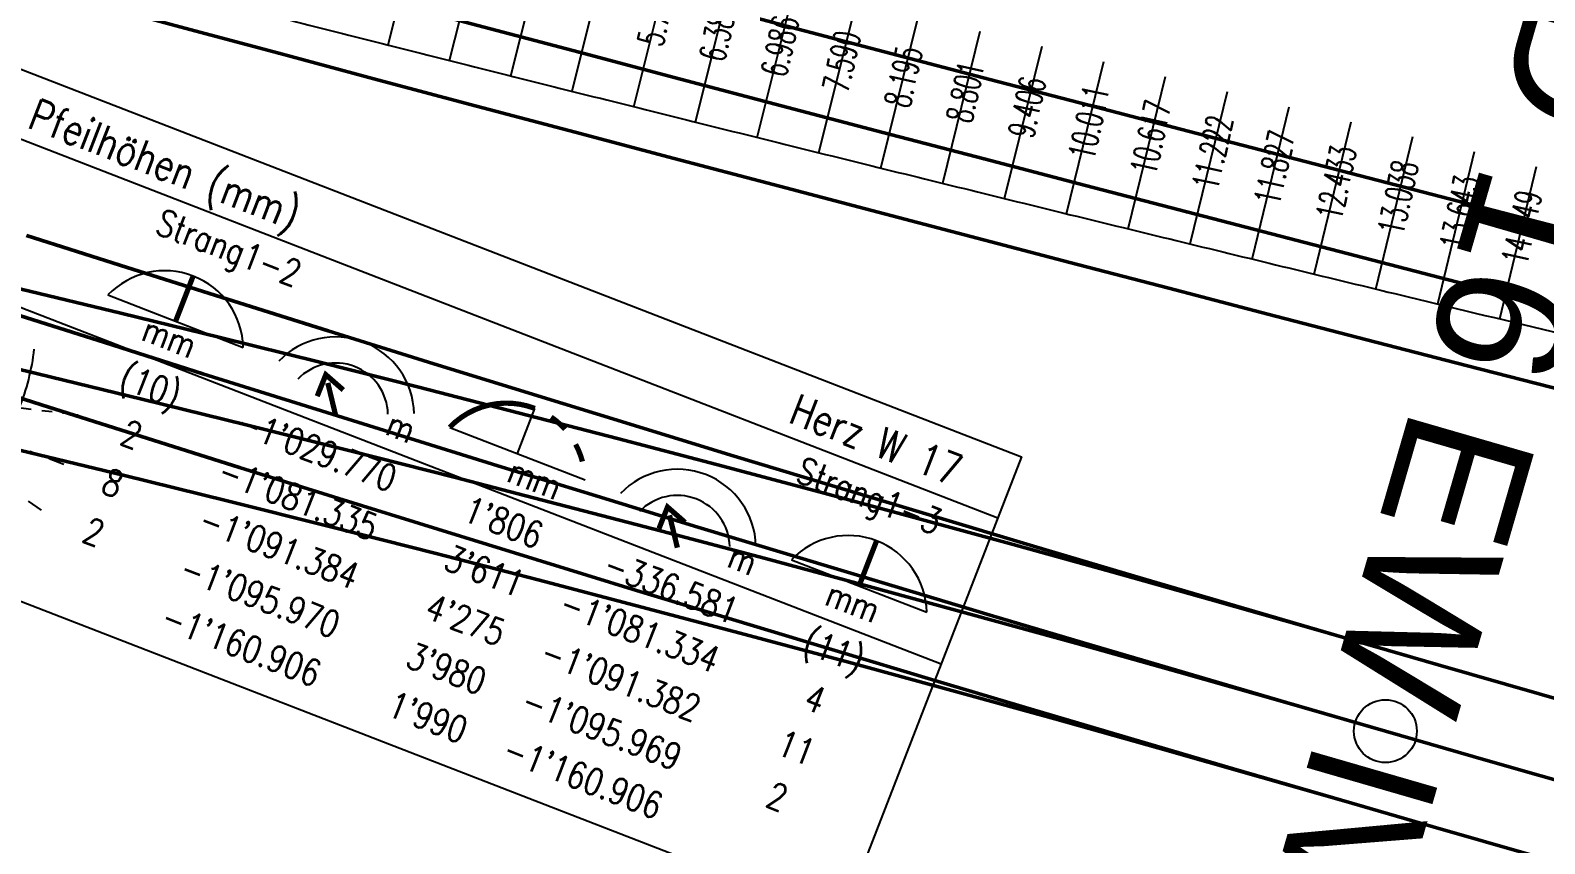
# Model space of a CAD drawing. Header units: millimetres. Extents: x 2688706 to 2690835, y 1254387 to 1255241.
# Drawn here: x 2689306.56 to 2689321.02, y 1254907.91 to 1254915.68 of the extents above; entities that cross this region are included whole.
import ezdxf
from ezdxf.enums import TextEntityAlignment as Align

# ---------------------------------------------------------------- set-up
doc = ezdxf.new("R2010")
doc.units = ezdxf.units.MM
doc.linetypes.add('STRICHLINIE', pattern=[0.75, 0.5, -0.25])
doc.linetypes.add('STRICHPUNKT', pattern=[1, 0.5, -0.25, 0, -0.25])
for name, color, linetype in [('BS-TR-B-Gleisstrang-LinieGeometrie', 7, 'Continuous'), ('BS-TR-B-Weiche-Kurzbezeichnung', 7, 'Continuous'), ('BS-TR-B-Weiche-PunktGeometrie', 7, 'Continuous'), ('BS-TR-N-Gleisstrang-LinieGeometrie', 7, 'Continuous'), ('S-OF-0017-_____', 7, 'STRICHLINIE'), ('T-HZ-0017-_____', 7, 'Continuous'), ('T-MK-0017-_____', 1, 'Continuous')]:
    doc.layers.add(name, color=color, linetype=linetype)
doc.layers.get('S-OF-0017-_____').off()
doc.styles.add('R6', font='simplex.shx', dxfattribs={"width": 0.6})
doc.styles.add('R8', font='simplex.shx', dxfattribs={"width": 0.8})
doc.styles.add('Style-Arial', font='arial.ttf')

# ---------------------------------------------------------------- blocks, each defined once
blk = doc.blocks.new('WeiVlpSchwelleR')
at = {"color": 7}
for p, q in [((-0.4999999999999886, -0.1300000000000048), (-0.4999999999999886, 0.1299999999999719)), ((0.5000000000000153, -0.1300000000000075), (0.5000000000000082, 0.1299999999999692))]:
    blk.add_line(p, q, dxfattribs=at)
at = {"color": 0, "linetype": 'ByBlock', "lineweight": -2}
blk.add_line((0.5000000000000118, -1.201402631621339e-14), (-0.4999999999999868, 4.853087807381139e-15), dxfattribs=at)
at = {"style": 'R6', "width": 0.6}
blk.add_attdef('LAENGE', text='', height=0.25, rotation=90, dxfattribs=at).set_placement((1.229737067022978, 0.007106245459260857, 6e-06), align=Align.MIDDLE)
at = {"style": 'R6', "width": 0.6, "flags": 1}
for tag, p in [('WVP-SKML', (-3, -5.426215032855453e-14, 2e-06)), ('WVP-SKMR', (5, -5.426215032855453e-14, 2e-06))]:
    blk.add_attdef(tag, text='', height=0.25, rotation=180, dxfattribs=at).set_placement(p, align=Align.MIDDLE_CENTER)
for tag, rotation, p in [('VERKLINKS', 180, (-0.8611075787620777, -8.73603956063954e-05, 2e-06)), ('VERKRECHTS', 179.9999999999973, (0.8750000000000082, -5.459328261269093e-14, 2e-06))]:
    blk.add_attdef(tag, text='', height=0.25, rotation=rotation, dxfattribs=at).set_placement(p, align=Align.MIDDLE)
at = {"color": 1, "extrusion": (-1, 1.836970198721029e-16, 1.224646799147353e-16), "style": 'R6', "width": 0.6, "flags": 8}
blk.add_attdef('WVP-ANL', text='', height=0.25, rotation=270, dxfattribs=at).set_placement((1.829950611378862e-14, -6.12323399573665e-17, 0.4999999999999904), align=Align.MIDDLE)
at = {"style": 'R6', "width": 0.6, "flags": 1}
blk.add_attdef('VERSCHIEBUNG', text='', height=0.25, rotation=179.9999999999999, dxfattribs=at).set_placement((1.75503510535756, -5.395683899678261e-14, 2.000000000057511e-06), align=Align.MIDDLE_LEFT)
at = {"color": 1, "extrusion": (1, -1.83697019872103e-16, 3.374459510989179e-32), "style": 'R6', "width": 0.6, "flags": 8}
blk.add_attdef('WVP-ANR', text='', height=0.25, rotation=270, dxfattribs=at).set_placement((-1.90594986648479e-14, -7.137320858570557e-15, 0.5000000000000118), align=Align.MIDDLE)
at = {"style": 'R6', "width": 0.6}
blk.add_attdef('BEZEICHNUNG', text='', height=0.25, rotation=180, dxfattribs=at).set_placement((3.371428571428583, -5.426215032855453e-14, 2.000000000057511e-06), align=Align.MIDDLE_LEFT)
blk = doc.blocks.new('WeiVlpHzPfHoe')
at = {"color": 0, "flags": 128}
blk.add_lwpolyline([(0, 4.75), (10.5, 4.75), (10.5, 0), (0, 0)], close=True, dxfattribs=at)
for points in [[(0, 4.125), (10.5, 4.125)], [(6, 3.037012574273818), (6, 3.5)], [(1.807090350616535, 3.037012574273817), (3.192909649383465, 3.037012574273818)], [(5.307090350616535, 3.037012574273817), (6.692909649383465, 3.037012574273818)], [(8.807090350616535, 3.037012574273817), (10.19290964938346, 3.037012574273818)], [(0, 2.625), (10.5, 2.625)]]:
    blk.add_lwpolyline(points, dxfattribs=at)
at = {"color": 6, "const_width": 0.05, "flags": 128}
for points in [[(2.5, 3.037012574273818), (2.5, 3.5)], [(9.5, 3.037012574273818), (9.5, 3.5)], [(4.020129247741982, 2.856765502952209), (4.022004965575411, 3.078661321541994), (4.230503801395625, 3.002704043506002)], [(7.520129247741982, 2.856765502952209), (7.522004965575411, 3.078661321541994), (7.730503801395626, 3.002704043506002)], [(4.068317765962656, 3.011900103614604), (4.25, 2.75)], [(7.568317765962657, 3.011900103614604), (7.75, 2.75)]]:
    blk.add_lwpolyline(points, dxfattribs=at)
for points in [[(6, 3.5, 0.3033466836073422), (5.307090350616535, 3.037012574273817)], [(6.34049287480466, 3.418254893141276, 0.05897308597087272), (6.175084022891929, 3.479277440298257)], [(6.60676274578121, 3.190838939219355, 0.05897308597087263), (6.487086036247637, 3.320304474200023)]]:
    blk.add_lwpolyline(points, format="xyb", dxfattribs=at)
at = {"color": 6, "flags": 128}
for points in [[(0.8502239918037731, 2.18028771003253, -0.0692758960789221), (1.202879824827046, 1.672423928417298, -0.1647218035189029), (0.7623133654820696, 0.5518360280462504)], [(1.334838188259141, 2.298112538061559, -0.07095954338903301), (1.404518120160539, 1.715677878177598, -0.1353259088249071), (1.634500919049627, 0.4381247944243519)], [(1.400326773192603, 0.2165394458188814, 0.08570773043809636), (1.421709867840611, 0.9792598706746427), (1.34799545871255, 1.038001135321863), (1.254665049319663, 0.9866948460528544, -0.1007783980448205), (0.797833684721013, 0.2950893311715674)]]:
    blk.add_lwpolyline(points, format="xyb", dxfattribs=at)
at = {"color": 0, "linetype": 'STRICHPUNKT', "ltscale": 0.3, "flags": 128}
for points in [[(0.5, 1.5), (2, 1.875)], [(0.5, 1.375), (2, 1.375)], [(0.5, 1.25), (2, 0.875)]]:
    blk.add_lwpolyline(points, dxfattribs=at)
at = {"color": 0, "flags": 128}
for points in [[(1.399352909082856, 1.608919446568276, -0.01286702574680979), (1.388702611358578, 1.5025680794706, -0.01286702574680979)], [(1.24780686834943, 1.578305293962687, -0.01163091488347914), (1.288308337173645, 1.482199167132274, -0.01163091488347914)], [(1.32429659157228, 1.384313508649521, -0.01163091488347909), (1.355693757806499, 1.28486012990489)], [(1.372595429920927, 1.39690540473967, -0.01286702574680956), (1.351074018015307, 1.292211226512088)], [(1.324195366249726, 1.188762784259803, -0.01286702574680952), (1.292030651678614, 1.086834018635379)], [(1.382431896634341, 1.184054234624475, -0.01163091488347934), (1.404453150322087, 1.082113953198129)]]:
    blk.add_lwpolyline(points, format="xyb", dxfattribs=at)
at = {"color": 0}
for centre, radius in [((2.5, 2.75), 0.75), ((4.25, 2.75), 0.75), ((7.75, 2.75), 0.75), ((9.5, 2.75), 0.75), ((4.25, 2.75), 0.5), ((7.75, 2.75), 0.5)]:
    blk.add_arc(centre, radius, 22.5, 157.5, dxfattribs=at)
at = {"color": 0, "style": 'R8', "width": 0.8}
for p in [(2.5, 2.75), (9.5, 2.75)]:
    blk.add_text('mm', height=0.25, dxfattribs=at).set_placement(p, align=Align.CENTER)
for s, p in [('m', (5, 2.75)), ('mm', (6.5, 2.75)), ('m', (8.5, 2.75))]:
    blk.add_text(s, height=0.25, dxfattribs=at).set_placement(p, align=Align.RIGHT)
for tag, p, height in [('WVP_HZPH_T1', (0.5, 4.25), 0.3), ('WVP_HZPH_S1', (2, 3.75), 0.25)]:
    blk.add_attdef(tag, p, '', height=height, dxfattribs=at)
for tag, height, p in [('WVP_HZPH_T2', 0.3, (10, 4.25)), ('WVP_HZPH_S2', 0.25, (10, 3.75)), ('WVP_HZPH_B1', 0.25, (5, 2.25)), ('WVP_HZPH_C1', 0.25, (6.5, 2.25)), ('WVP_HZPH_D1', 0.25, (8.5, 2.25)), ('WVP_HZPH_B2', 0.25, (5, 1.75)), ('WVP_HZPH_C2', 0.25, (6.5, 1.75)), ('WVP_HZPH_D2', 0.25, (8.5, 1.75)), ('WVP_HZPH_B3', 0.25, (5, 1.25)), ('WVP_HZPH_C3', 0.25, (6.5, 1.25)), ('WVP_HZPH_D3', 0.25, (8.5, 1.25)), ('WVP_HZPH_B4', 0.25, (5, 0.75)), ('WVP_HZPH_C4', 0.25, (6.5, 0.75)), ('WVP_HZPH_D4', 0.25, (8.5, 0.75)), ('WVP_HZPH_B5', 0.25, (5, 0.25)), ('WVP_HZPH_C5', 0.25, (6.5, 0.25)), ('WVP_HZPH_D5', 0.25, (8.5, 0.25))]:
    blk.add_attdef(tag, text='', height=height, dxfattribs=at).set_placement(p, align=Align.RIGHT)
for tag, p in [('WVP_HZPH_A1', (2.5, 2.25)), ('WVP_HZPH_E1', (9.5, 2.25)), ('WVP_HZPH_A2', (2.5, 1.75)), ('WVP_HZPH_E2', (9.5, 1.75)), ('WVP_HZPH_A3', (2.5, 1.25)), ('WVP_HZPH_E3', (9.5, 1.25)), ('WVP_HZPH_A4', (2.5, 0.75)), ('WVP_HZPH_E4', (9.5, 0.75)), ('WVP_HZPH_A5', (2.5, 0.25)), ('WVP_HZPH_E5', (9.5, 0.25))]:
    blk.add_attdef(tag, text='', height=0.25, dxfattribs=at).set_placement(p, align=Align.CENTER)
blk = doc.blocks.new('Weiche-17')
at = {"layer": 'T-MK-0017-_____'}
for p, q in [((466.781073273015, 15.63207308689798), (466.5810836315416, 17.1186813551729)), ((465.5753046481759, 15.47059371964217), (465.3770915923696, 16.95743990688144)), ((466.1782333659609, 15.55115662500081), (465.9791257683522, 17.03788328601638)), ((464.369225870232, 15.31055798930091), (464.1728249742741, 16.79764463373927)), ((464.9722896385629, 15.39039212408362), (464.7749826260502, 16.87735881598137)), ((463.1628664483173, 15.15198678954148), (462.9683041645765, 16.63931510492634)), ((463.7661060322301, 15.23109039986563), (463.5706136228018, 16.71829674662989)), ((462.5595775115808, 15.07326045610167), (462.3659454296239, 16.56071015838979)), ((461.3527997078132, 14.91693514282785), (461.1610442844598, 16.40462793961574)), ((461.9562394579754, 14.99491143033709), (461.7635376535349, 16.48248193776367)), ((460.1457195141017, 14.76213620494133), (459.9558727682157, 16.25007377522998)), ((460.7492844343707, 14.83934210762754), (460.5584833104994, 16.32715759723954)), ((458.9403380569726, 14.60913297574786), (458.7524268338906, 16.09731622126565)), ((459.5430831900991, 14.68544190643852), (459.3541951739921, 16.17350148769565)), ((457.7346981739655, 14.45770210998525), (457.5487407793987, 15.94613076041023)), ((458.3375429650226, 14.53321969936103), (458.1506086159277, 16.02152596795243)), ((456.5366997753465, 14.30883893568158), (456.3527265515597, 15.79751413629771)), ((457.1357310537891, 14.38307145260828), (456.9507634973851, 15.87162343459545)), ((455.9376190462776, 14.23500656351202), (455.7546402371912, 15.72380431855644))]:
    blk.add_line(p, q, dxfattribs=at)
at = {"layer": 'T-MK-0017-_____', "flags": 128}
blk.add_lwpolyline([(452.5715991284577, 13.82784695311034, 0.0002634132033127872), (453.4845856923642, 13.93698096834123, 0.0005904415350527465), (455.5543150529783, 14.18798020643271, 0.0005766940764613394), (457.6231220995938, 14.44376919399258, 0.0005629466180865778), (459.6910316128501, 14.70423396739818, 0.0005491991599312608), (461.7580476113791, 14.96925810075925, 0.0005354517020492721), (463.8241748656495, 15.23872529244863, 0.0005217042441527306), (465.8894188859516, 15.51251936685912, 0.0003677085205580171), (467.3838650660138, 15.71334720108457, 0.0003677085205580171)], format="xyb", dxfattribs=at)
at = {"layer": 'S-OF-0017-_____'}
ref = blk.add_blockref('WeiVlpSchwelleR', (465.9216732308282, 21.7698054739802), dxfattribs=dict(at, xscale=3.8, rotation=279.1556747253679))
ref.add_attrib('WVP-SKML', '14.214', dxfattribs={"layer": 'T-MK-0017-_____', "height": 0.25, "rotation": 99.15567472536786, "style": 'R6', "width": 0.6}).set_placement((464.2538574986335, 30.29459424168197), align=Align.MIDDLE_CENTER)
ref.add_attrib('WVP-SKMR', '14.249', dxfattribs={"layer": 'T-MK-0017-_____', "height": 0.25, "rotation": 99.15567472536786, "style": 'R6', "width": 0.6}).set_placement((466.661079488131, 16.52403804786293), align=Align.MIDDLE_CENTER)
ref = blk.add_blockref('WeiVlpSchwelleR', (464.7291593317229, 21.57108326913308), dxfattribs=dict(at, xscale=3.600000000000001, rotation=279.0963419099043))
ref.add_attrib('WVP-SKML', '13.005', dxfattribs={"layer": 'T-MK-0017-_____', "height": 0.25, "rotation": 99.09634190990423, "style": 'R6', "width": 0.6}).set_placement((463.095042688156, 30.06309679753898), align=Align.MIDDLE_CENTER)
ref.add_attrib('WVP-SKMR', '13.038', dxfattribs={"layer": 'T-MK-0017-_____', "height": 0.25, "rotation": 99.09634190990423, "style": 'R6', "width": 0.6}).set_placement((465.4563768146921, 16.36270143198573), align=Align.MIDDLE_CENTER)
ref = blk.add_blockref('WeiVlpSchwelleR', (465.3254817161095, 21.67008738045106), dxfattribs=dict(at, xscale=3.8, rotation=279.1258869163523))
ref.add_attrib('WVP-SKML', '13.609', dxfattribs={"layer": 'T-MK-0017-_____', "height": 0.25, "rotation": 99.12588691635226, "style": 'R6', "width": 0.6}).set_placement((463.6745397494194, 30.17831906911267), align=Align.MIDDLE_CENTER)
ref.add_attrib('WVP-SKMR', '13.643', dxfattribs={"layer": 'T-MK-0017-_____', "height": 0.25, "rotation": 99.12588691635226, "style": 'R6', "width": 0.6}).set_placement((466.0587688073957, 16.44319262161016), align=Align.MIDDLE_CENTER)
ref = blk.add_blockref('WeiVlpSchwelleR', (464.1327060291939, 21.47280021935498), dxfattribs=dict(at, xscale=3.600000000000001, rotation=279.0670465188881))
ref.add_attrib('WVP-SKML', '12.401', dxfattribs={"layer": 'T-MK-0017-_____', "height": 0.25, "rotation": 99.06704651888806, "style": 'R6', "width": 0.6}).set_placement((462.5154229900685, 29.94894515293848), align=Align.MIDDLE_CENTER)
ref.add_attrib('WVP-SKMR', '12.433', dxfattribs={"layer": 'T-MK-0017-_____', "height": 0.25, "rotation": 99.06704651888806, "style": 'R6', "width": 0.6}).set_placement((464.8539054310553, 16.28257213922227), align=Align.MIDDLE_CENTER)
ref = blk.add_blockref('WeiVlpSchwelleR', (463.5361225714722, 21.37524029143091), dxfattribs=dict(at, xscale=3.6, rotation=279.0379998527581))
ref.add_attrib('WVP-SKML', '11.797', dxfattribs={"layer": 'T-MK-0017-_____', "height": 0.25, "rotation": 99.0379998527581, "style": 'R6', "width": 0.6}).set_placement((461.9355962305801, 29.83584996578468), align=Align.MIDDLE_CENTER)
ref.add_attrib('WVP-SKMR', '11.827', dxfattribs={"layer": 'T-MK-0017-_____', "height": 0.25, "rotation": 99.0379998527581, "style": 'R6', "width": 0.6}).set_placement((464.2513853326573, 16.20280997596392), align=Align.MIDDLE_CENTER)
ref = blk.add_blockref('WeiVlpSchwelleR', (462.3435512132662, 21.18248231704874), dxfattribs=dict(at, xscale=3.6, rotation=278.9316806571778))
ref.add_attrib('WVP-SKML', '10.590', dxfattribs={"layer": 'T-MK-0017-_____', "height": 0.25, "rotation": 98.93168065717784, "style": 'R6', "width": 0.6}).set_placement((460.7773512215517, 29.61321908745535), align=Align.MIDDLE_CENTER)
ref.add_attrib('WVP-SKMR', '10.617', dxfattribs={"layer": 'T-MK-0017-_____', "height": 0.25, "rotation": 98.93168065717784, "style": 'R6', "width": 0.6}).set_placement((463.0461290780729, 16.0443837787724), align=Align.MIDDLE_CENTER)
ref = blk.add_blockref('WeiVlpSchwelleR', (462.9399010634329, 21.27849809455023), dxfattribs=dict(at, xscale=3.6, rotation=278.9850833759533))
ref.add_attrib('WVP-SKML', '11.193', dxfattribs={"layer": 'T-MK-0017-_____', "height": 0.25, "rotation": 98.98508337595328, "style": 'R6', "width": 0.6}).set_placement((461.3565244249, 29.72399615578314), align=Align.MIDDLE_CENTER)
ref.add_attrib('WVP-SKMR', '11.222', dxfattribs={"layer": 'T-MK-0017-_____', "height": 0.25, "rotation": 98.98508337595328, "style": 'R6', "width": 0.6}).set_placement((463.6488105865731, 16.12341420792419), align=Align.MIDDLE_CENTER)
ref = blk.add_blockref('WeiVlpSchwelleR', (461.1504685088876, 20.99264532694605), dxfattribs=dict(at, xscale=3.4, rotation=278.8233739479982))
ref.add_attrib('WVP-SKML', '9.384', dxfattribs={"layer": 'T-MK-0017-_____', "height": 0.25, "rotation": 98.82337394799818, "style": 'R6', "width": 0.6}).set_placement((459.6184275098108, 29.39485974117439), align=Align.MIDDLE_CENTER)
ref.add_attrib('WVP-SKMR', '9.406', dxfattribs={"layer": 'T-MK-0017-_____', "height": 0.25, "rotation": 98.82337394799818, "style": 'R6', "width": 0.6}).set_placement((461.8406183753111, 15.88745373479304), align=Align.MIDDLE_CENTER)
ref = blk.add_blockref('WeiVlpSchwelleR', (461.7470733253991, 21.08719798182398), dxfattribs=dict(at, xscale=3.600000000000001, rotation=278.8777828293575))
ref.add_attrib('WVP-SKML', '9.987', dxfattribs={"layer": 'T-MK-0017-_____', "height": 0.25, "rotation": 98.87778282935751, "style": 'R6', "width": 0.6}).set_placement((460.1979895507747, 29.50350769042837), align=Align.MIDDLE_CENTER)
ref.add_attrib('WVP-SKMR', '10.011', dxfattribs={"layer": 'T-MK-0017-_____', "height": 0.25, "rotation": 98.87778282935751, "style": 'R6', "width": 0.6}).set_placement((462.4433982624067, 15.96573027747454), align=Align.MIDDLE_CENTER)
ref = blk.add_blockref('WeiVlpSchwelleR', (460.5537376309057, 20.89882622793505), dxfattribs=dict(at, xscale=3.4, rotation=278.7684403311048))
ref.add_attrib('WVP-SKML', '8.780', dxfattribs={"layer": 'T-MK-0017-_____', "height": 0.25, "rotation": 98.76844033110481, "style": 'R6', "width": 0.6}).set_placement((459.0387246234873, 29.28728744886792), align=Align.MIDDLE_CENTER)
ref.add_attrib('WVP-SKMR', '8.801', dxfattribs={"layer": 'T-MK-0017-_____', "height": 0.25, "rotation": 98.76844033110481, "style": 'R6', "width": 0.6}).set_placement((461.2377464538012, 15.80955082090058), align=Align.MIDDLE_CENTER)
ref = blk.add_blockref('WeiVlpSchwelleR', (459.9568807150685, 20.80574789451063), dxfattribs=dict(at, xscale=3.4, rotation=278.7129759768049))
ref.add_attrib('WVP-SKML', '8.177', dxfattribs={"layer": 'T-MK-0017-_____', "height": 0.25, "rotation": 98.71297597680487, "style": 'R6', "width": 0.6}).set_placement((458.4588818381183, 29.18079797539318), align=Align.MIDDLE_CENTER)
ref.add_attrib('WVP-SKMR', '8.195', dxfattribs={"layer": 'T-MK-0017-_____', "height": 0.25, "rotation": 98.71297597680487, "style": 'R6', "width": 0.6}).set_placement((460.6348037600479, 15.73203140139474), align=Align.MIDDLE_CENTER)
ref = blk.add_blockref('WeiVlpSchwelleR', (458.7632888944765, 20.6218800292082), dxfattribs=dict(at, xscale=3.4, rotation=278.6271329868071))
ref.add_attrib('WVP-SKML', '6.971', dxfattribs={"layer": 'T-MK-0017-_____', "height": 0.25, "rotation": 98.62713298680701, "style": 'R6', "width": 0.6}).set_placement((457.2986234976333, 28.97104254440051), align=Align.MIDDLE_CENTER)
ref.add_attrib('WVP-SKMR', '6.986', dxfattribs={"layer": 'T-MK-0017-_____', "height": 0.25, "rotation": 98.62713298680701, "style": 'R6', "width": 0.6}).set_placement((459.4297503804349, 15.5782776551928), align=Align.MIDDLE_CENTER)
ref = blk.add_blockref('WeiVlpSchwelleR', (459.3598987576391, 20.71341138081402), dxfattribs=dict(at, xscale=3.4, rotation=278.6569663322117))
ref.add_attrib('WVP-SKML', '7.574', dxfattribs={"layer": 'T-MK-0017-_____', "height": 0.25, "rotation": 98.65696633221171, "style": 'R6', "width": 0.6}).set_placement((457.8788429199554, 29.07538205097227), align=Align.MIDDLE_CENTER)
ref.add_attrib('WVP-SKMR', '7.590', dxfattribs={"layer": 'T-MK-0017-_____', "height": 0.25, "rotation": 98.65696633221171, "style": 'R6', "width": 0.6}).set_placement((460.03181146657, 15.65489874711452), align=Align.MIDDLE_CENTER)
ref = blk.add_blockref('WeiVlpSchwelleR', (458.1665554044762, 20.53109658018514), dxfattribs=dict(at, xscale=3.4, rotation=278.5974986696834))
ref.add_attrib('WVP-SKML', '6.367', dxfattribs={"layer": 'T-MK-0017-_____', "height": 0.25, "rotation": 98.59749866968335, "style": 'R6', "width": 0.6}).set_placement((456.7183132154492, 28.86780112903499), align=Align.MIDDLE_CENTER)
ref.add_attrib('WVP-SKMR', '6.381', dxfattribs={"layer": 'T-MK-0017-_____', "height": 0.25, "rotation": 98.59749866968335, "style": 'R6', "width": 0.6}).set_placement((458.8275913231234, 15.50204292305853), align=Align.MIDDLE_CENTER)
ref = blk.add_blockref('WeiVlpSchwelleR', (457.5696989467128, 20.44106443795931), dxfattribs=dict(at, xscale=3.2, rotation=278.5680571780526))
ref.add_attrib('WVP-SKML', '5.764', dxfattribs={"layer": 'T-MK-0017-_____', "height": 0.25, "rotation": 98.56805717805264, "style": 'R6', "width": 0.6}).set_placement((456.1378111892148, 28.76564335403591), align=Align.MIDDLE_CENTER)
ref.add_attrib('WVP-SKMR', '5.777', dxfattribs={"layer": 'T-MK-0017-_____', "height": 0.25, "rotation": 98.56805717805264, "style": 'R6', "width": 0.6}).set_placement((458.2253823555657, 15.42620346051587), align=Align.MIDDLE_CENTER)
at = {"layer": 'T-HZ-0017-_____'}
blk.add_blockref('WeiVlpHzPfHoe', (452.5, 8), dxfattribs=at).add_auto_attribs({'WVP_HZPH_T1': 'Pfeilhöhen (mm)', 'WVP_HZPH_T2': 'Herz W 17', 'WVP_HZPH_S1': 'Strang1-2', 'WVP_HZPH_S2': 'Strang1-3', 'WVP_HZPH_A1': '(10)', 'WVP_HZPH_A2': '2', 'WVP_HZPH_A3': '8', 'WVP_HZPH_A4': '2', 'WVP_HZPH_B1': "-1'029.770", 'WVP_HZPH_B2': "-1'081.335", 'WVP_HZPH_B3': "-1'091.384", 'WVP_HZPH_B4': "-1'095.970", 'WVP_HZPH_B5': "-1'160.906", 'WVP_HZPH_C1': "1'806", 'WVP_HZPH_C2': "3'611", 'WVP_HZPH_C3': "4'275", 'WVP_HZPH_C4': "3'980", 'WVP_HZPH_C5': "1'990", 'WVP_HZPH_D1': '-336.581', 'WVP_HZPH_D2': "-1'081.334", 'WVP_HZPH_D3': "-1'091.382", 'WVP_HZPH_D4': "-1'095.969", 'WVP_HZPH_D5': "-1'160.906", 'WVP_HZPH_E1': '(11)', 'WVP_HZPH_E2': '4', 'WVP_HZPH_E3': '11', 'WVP_HZPH_E4': '2'})

msp = doc.modelspace()

# ---------------------------------------------------------------- linework, layer by layer
at = {"layer": 'BS-TR-B-Gleisstrang-LinieGeometrie', "lineweight": 50}
for points in [[(2689306.00610578, 1254917.02290461, 454.754841143532), (2689306.97150207, 1254916.76214205, 454.758362080943), (2689307.93712255, 1254916.50221089, 454.761740160493), (2689308.90296326, 1254916.24309926, 454.764975382387), (2689309.86902028, 1254915.98479526, 454.768067746826), (2689310.83528971, 1254915.727287, 454.7710172539969), (2689311.80176769, 1254915.47056257, 454.773823904082), (2689312.76845039, 1254915.21461006, 454.776487697252), (2689313.73533399, 1254914.95941754, 454.779008633671), (2689314.70241473, 1254914.70497309, 454.781386713491), (2689315.66968884, 1254914.45126476, 454.78362193686), (2689316.63715261, 1254914.1982806, 454.785714303915), (2689317.60480235, 1254913.94600868, 454.787663814783), (2689318.57263437, 1254913.69443701, 454.789470469583), (2689319.54064505, 1254913.44355364, 454.791134268427), (2689320.50883076, 1254913.19334659, 454.792655211415), (2689321.47718791, 1254912.94380388, 454.794033298642)], [(2689306.33492572, 1254912.99559966, 455.048830917311), (2689307.2716878, 1254912.6972477, 455.0557154385), (2689308.2090347, 1254912.40073822, 455.062394298753), (2689309.1469628, 1254912.10607238, 455.068867498948), (2689310.08546848, 1254911.81325131, 455.075135039935), (2689311.0245481, 1254911.52227614, 455.081196922537), (2689311.96419804, 1254911.23314801, 455.087053147547), (2689312.90441466, 1254910.94586802, 455.092703715737), (2689313.84519433, 1254910.66043729, 455.098148627847), (2689314.78653341, 1254910.37685692, 455.103387884592), (2689315.72842825, 1254910.095128, 455.108421486661), (2689316.67087523, 1254909.81525164, 455.113249434714), (2689317.61387069, 1254909.5372289, 455.117871729383), (2689318.557411, 1254909.26106086, 455.122288371278), (2689319.50149249, 1254908.9867486, 455.126499360976)], [(2689319.50149, 1254908.98674, 455.1265), (2689318.51713957, 1254909.26998417, 455.122225443584), (2689317.53180713, 1254909.54979309, 455.117962048873), (2689316.54550468, 1254909.82616334, 455.113709815891), (2689315.55824422, 1254910.09909158, 455.109468744617), (2689314.57003776, 1254910.36857447, 455.105238835051), (2689313.58089732, 1254910.63460874, 455.101020087202), (2689312.59083494, 1254910.89719115, 455.096812501062), (2689311.59986267, 1254911.1563185, 455.09261607664), (2689310.60799255, 1254911.41198765, 455.088464055595), (2689309.61523667, 1254911.66419548, 455.084513422552), (2689308.62160709, 1254911.91293893, 455.08079782449), (2689307.62711591, 1254912.15821496, 455.077317260822), (2689306.63177523, 1254912.4000206, 455.074071730998), (2689305.63559716, 1254912.6383529, 455.071061234506)], [(2689319.50149249, 1254908.9867486, 455.126499360976), (2689320.48335284, 1254908.70359291, 455.130658349353), (2689321.46578983, 1254908.42244448, 455.134595156489), (2689322.44879937, 1254908.1433045, 455.138309782941), (2689323.43237734, 1254907.86617412, 455.141802229236), (2689324.41651965, 1254907.5910545, 455.145072495869), (2689325.40122218, 1254907.3179468, 455.148120583304), (2689326.38648081, 1254907.04685215, 455.1509464919731), (2689327.37229144, 1254906.77777169, 455.153550222278), (2689328.35864993, 1254906.51070653, 455.155931774587), (2689329.34555219, 1254906.24565781, 455.1580911492389), (2689330.33299407, 1254905.98262661, 455.160028346539), (2689331.32097146, 1254905.72161404, 455.161743366762), (2689332.30948023, 1254905.4626212, 455.163236210151), (2689333.29851625, 1254905.20564916, 455.164506876918), (2689334.2880754, 1254904.950699, 455.165555367243), (2689335.27815353, 1254904.69777177, 455.166381681275), (2689336.26874651, 1254904.44686855, 455.166985819132), (2689337.2598502, 1254904.19799037, 455.167367780898)]]:
    msp.add_polyline3d(points, dxfattribs=at)
at = {"layer": 'BS-TR-B-Weiche-PunktGeometrie', "lineweight": 25}
msp.add_circle((2689319.50149, 1254908.98674, 455.126499360976), 0.3, dxfattribs=at)
at = {"layer": 'BS-TR-N-Gleisstrang-LinieGeometrie', "color": 1, "lineweight": 50, "true_color": 0xff0000}
for points in [[(2689306.22896511, 1254917.73774685, 454.711135931045), (2689307.18943953, 1254917.47844699, 454.715266781372), (2689308.15015667, 1254917.22004784, 454.719256517879), (2689309.11111567, 1254916.96254963, 454.723105140805), (2689309.11111567, 1254916.96254963, 454.723105140805), (2689310.05542402, 1254916.71034902, 454.726748820968), (2689310.99991232, 1254916.45882316, 454.730256296022), (2689311.94458008, 1254916.20797218, 454.733627566174), (2689312.88942684, 1254915.95779621, 454.736862631618), (2689313.8344521, 1254915.70829538, 454.739961492543), (2689314.77965538, 1254915.45946981, 454.7429241491299), (2689315.7250362, 1254915.21131963, 454.74575060155), (2689316.67059407, 1254914.96384496, 454.748440849971), (2689317.61632852, 1254914.71704595, 454.750994894547), (2689318.56223906, 1254914.4709227, 454.753412735427), (2689319.50832521, 1254914.22547535, 454.755694372753), (2689320.45458649, 1254913.98070401, 454.757839806657), (2689321.4010224, 1254913.73660883, 454.759849037264)], [(2689306.04798576, 1254916.2357154, 454.799331631215), (2689307.0452332, 1254915.9668021, 454.802275708507), (2689307.0452332, 1254915.9668021, 454.802275708507), (2689307.98874497, 1254915.71325407, 454.804921824878), (2689308.9324433, 1254915.46040128, 454.807433123296), (2689309.87632768, 1254915.20824387, 454.809809603907), (2689310.82039758, 1254914.95678197, 454.812051266847), (2689311.76465251, 1254914.70601572, 454.814158112242), (2689312.70909194, 1254914.45594526, 454.816130140213), (2689313.65371536, 1254914.20657073, 454.817967350874), (2689314.59852227, 1254913.95789225, 454.819669744328), (2689315.54351214, 1254913.70990996, 454.821237320674), (2689316.48868446, 1254913.462624, 454.82267008), (2689317.43403873, 1254913.21603451, 454.823968022389), (2689318.37957443, 1254912.97014161, 454.825131147915), (2689319.32529104, 1254912.72494544, 454.826159456644), (2689320.27118806, 1254912.48044613, 454.827052948636), (2689321.21726496, 1254912.23664382, 454.827811623939)], [(2689319.71003816, 1254909.70677357, 455.102861761126), (2689318.77018457, 1254909.97727092, 455.097897188911), (2689317.82943733, 1254910.24464368, 455.09296279118), (2689316.88780682, 1254910.50888892, 455.08805856792), (2689315.94530343, 1254910.77000371, 455.083184519119), (2689315.00193757, 1254911.02798517, 455.078340644763), (2689314.05771966, 1254911.28283045, 455.073526944835), (2689313.11266013, 1254911.53453673, 455.068743419325), (2689312.16676941, 1254911.78310125, 455.063990068217), (2689311.22005795, 1254912.02852124, 455.0592668914981), (2689310.27253619, 1254912.27079401, 455.054591952524), (2689309.32421461, 1254912.50991688, 455.050103844088), (2689308.37510367, 1254912.7458872, 455.045831557683), (2689307.42521385, 1254912.97870238, 455.041775092686), (2689306.47455564, 1254913.20835983, 455.0379344485031), (2689305.52313955, 1254913.43485703, 455.034309624574), (2689304.57097606, 1254913.65819148, 455.030900620369), (2689303.61807571, 1254913.8783607, 455.02770743539), (2689302.66444901, 1254914.09536227, 455.02473006917), (2689301.71010648, 1254914.30919379, 455.021968521274), (2689300.75505868, 1254914.5198529, 455.0194227913), (2689299.79931613, 1254914.72733727, 455.017092878875)], [(2689306.52529816, 1254913.72126389, 455.013438661092), (2689307.48415579, 1254913.41585588, 455.021343853779), (2689308.44362683, 1254913.11238044, 455.029033103275), (2689309.40370737, 1254912.8108388, 455.036506410643), (2689310.36439353, 1254912.5112322, 455.043763776914), (2689311.32568141, 1254912.21356185, 455.050805203092), (2689312.28756709, 1254911.91782895, 455.057630690149), (2689313.25004668, 1254911.62403471, 455.064240239026), (2689314.21311626, 1254911.33218031, 455.070633850639), (2689315.17677194, 1254911.04226695, 455.076811525869), (2689316.14100979, 1254910.7542958, 455.08277326557), (2689317.1058259, 1254910.46826803, 455.088519070566), (2689318.07121635, 1254910.1841848, 455.09404894165), (2689319.03717723, 1254909.90204726, 455.099362879586), (2689320.00370462, 1254909.62185656, 455.104460885107), (2689320.97079459, 1254909.34361384, 455.109342958919), (2689321.93844321, 1254909.06732023, 455.114009101695), (2689322.90664655, 1254908.79297684, 455.11845931408), (2689323.875400701, 1254908.52058479, 455.122693596689), (2689324.8447017, 1254908.2501452, 455.126711950106), (2689325.81454563, 1254907.98165914, 455.130514374886), (2689326.78492856, 1254907.71512773, 455.134100871555)], [(2689319.29294184, 1254908.26670643, 455.150138238874), (2689318.31111078, 1254908.54925456, 455.146653774022), (2689317.32830041, 1254908.82837718, 455.143202342234), (2689316.34452267, 1254909.10407092, 455.139783943498), (2689315.35978952, 1254909.3763324, 455.136398577801), (2689314.37411296, 1254909.64515832, 455.133046245133), (2689313.38750495, 1254909.91054542, 455.129726945488), (2689312.39997749, 1254910.17249046, 455.12644067885), (2689311.4115426, 1254910.43099027, 455.123187445211), (2689310.4222123, 1254910.68604169, 455.119967244563), (2689309.43199861, 1254910.93764162, 455.116862392541), (2689308.44091358, 1254911.18578701, 455.113994173702), (2689307.44896925, 1254911.43047484, 455.111363677041), (2689306.4561777, 1254911.67170213, 455.108970902131), (2689305.46255099, 1254911.90946595, 455.106815848584), (2689304.4681012, 1254912.1437634, 455.104898516051), (2689303.47284043, 1254912.37459165, 455.103218904218), (2689302.47678079, 1254912.60194788, 455.101777012815), (2689301.47993437, 1254912.82582932, 455.100572841605), (2689300.48231331, 1254913.04623326, 455.099606390395), (2689299.48392974, 1254913.26315702, 455.098877659027)], [(2689305.72190925, 1254912.40518192, 455.081302245415), (2689306.66690627, 1254912.10333082, 455.087505491449), (2689307.61249978, 1254911.80335351, 455.09349995734), (2689308.55868605, 1254911.50525117, 455.0992856438839), (2689309.50546137, 1254911.20902496, 455.10486255185), (2689310.45282201, 1254910.91467605, 455.11023068198), (2689311.40076426, 1254910.6222056, 455.115390034985), (2689312.34928439, 1254910.33161476, 455.120340611552), (2689313.29837866, 1254910.04290466, 455.125082412338), (2689314.24804336, 1254909.75607644, 455.129615437975), (2689315.19827475, 1254909.47113123, 455.1339396890619), (2689316.1490691, 1254909.18807015, 455.138055166176), (2689317.10042267, 1254908.90689432, 455.141961869863), (2689318.05233173, 1254908.62760482, 455.145659800643), (2689319.00479252, 1254908.35020277, 455.1491489590049), (2689319.95780132, 1254908.07468926, 455.152429345415), (2689320.91135438, 1254907.80106536, 455.155500960308)]]:
    msp.add_polyline3d(points, dxfattribs=at)

# ---------------------------------------------------------------- block references
at = {"extrusion": (0.007932368216736263, 0.05957805116233021, 0.9981921324846099), "rotation": 166.3885862963343}
msp.add_blockref('Weiche-17', (-2499718.199598709, -1596043.225042499, 96552.05314291664), dxfattribs=at)

# ---------------------------------------------------------------- texts
at = {"layer": 'BS-TR-B-Weiche-Kurzbezeichnung', "lineweight": 50, "style": 'Style-Arial'}
msp.add_text('BSD 16 EW IV 185 1:9 L', height=1.25, rotation=253.854580971283, dxfattribs=at).set_placement((2689321.5651347, 1254918.36277669, 455.126499360976))

doc.saveas('drawing.dxf')
